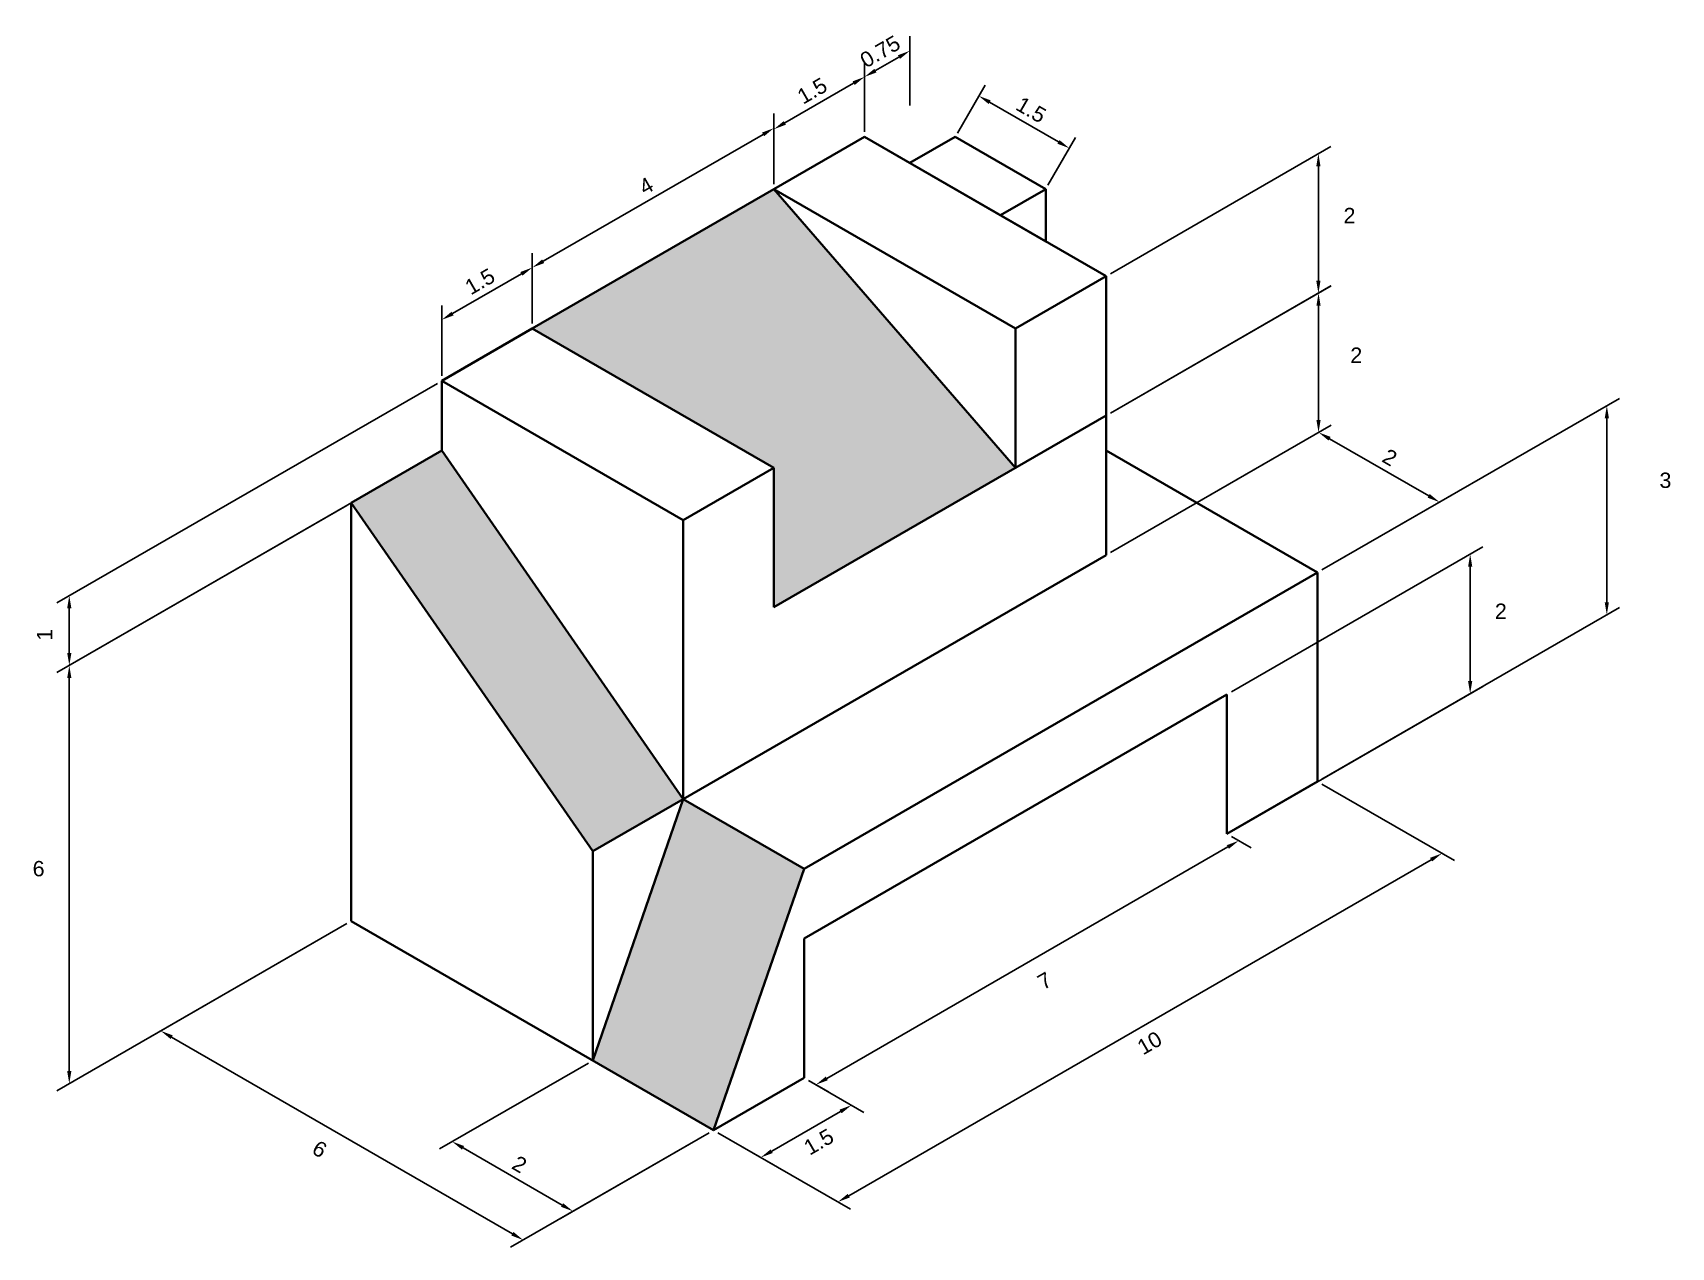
# Model space of a CAD drawing. Header units: millimetres. Extents: x -4.6 to 18.9, y -2.4 to 15.
import ezdxf

# ---------------------------------------------------------------- set-up
doc = ezdxf.new("R2010")
doc.units = ezdxf.units.MM
doc.header["$MEASUREMENT"] = 0
doc.layers.add('dim', color=252, linetype='Continuous', lineweight=30)
doc.layers.add('object', color=251, linetype='Continuous', lineweight=40)
doc.styles.get("Standard").update_dxf_attribs({"font": 'arial.ttf'})
doc.dimstyles.get("Standard").update_dxf_attribs({"dimtxt": 0.22, "dimasz": 0.18, "dimexe": 0.18, "dimexo": 0.0625, "dimgap": 0.09, "dimtad": 1, "dimtoh": 1, "dimdec": 0, "dimzin": 0, "dimdsep": 46, "dimtxsty": 'Standard', "dimcen": 0.09, "dimadec": 0, "dimazin": 0, "dimtfac": 1, "dimtdec": 0, "dimtofl": 0, "dimtmove": 0, "dimatfit": 3, "dimfxl": 1, "dimtolj": 1, "dimtzin": 0, "dimarcsym": 0})

# ---------------------------------------------------------------- blocks, each defined once
blk = doc.blocks.new('*D1')
at = {"layer": 'Defpoints', "color": 0, "transparency": 16777216}
for p in [(1.299, 10.017), (1.299, 9.017), (-4.04, 5.934)]:
    blk.add_point(p, dxfattribs=at)
at = {"layer": 'dim', "color": 0, "lineweight": -2, "transparency": 16777216}
for p, q in [((1.237, 9.98), (-4.22, 6.83)), ((1.237, 8.98), (-4.22, 5.83)), ((-4.04, 6.754), (-4.04, 6.114))]:
    blk.add_line(p, q, dxfattribs=at)
at = {"layer": 'dim', "color": 0, "transparency": 16777216}
for points in [[(-4.07, 6.754), (-4.01, 6.754), (-4.04, 6.934)], [(-4.07, 6.114), (-4.01, 6.114), (-4.04, 5.934)]]:
    blk.add_solid(points, dxfattribs=at)
at = {"layer": 'dim', "color": 0, "transparency": 16777216, "insert": (-4.395, 6.373), "char_height": 0.22, "attachment_point": 5, "rotation": 90}
blk.add_mtext('\\A1;1', dxfattribs=at)
blk = doc.blocks.new('*D2')
at = {"layer": 'Defpoints', "color": 0, "transparency": 16777216}
for p in [(0, 8.267), (-4.04, 5.934), (0, 2.267)]:
    blk.add_point(p, dxfattribs=at)
at = {"layer": 'dim', "color": 0, "lineweight": -2, "transparency": 16777216}
for p, q in [((-0.062, 8.23), (-4.22, 5.83)), ((-4.04, 0.114), (-4.04, 5.754)), ((-0.062, 2.23), (-4.22, -0.17))]:
    blk.add_line(p, q, dxfattribs=at)
at = {"layer": 'dim', "color": 0, "transparency": 16777216}
for points in [[(-4.07, 5.754), (-4.01, 5.754), (-4.04, 5.934)], [(-4.07, 0.114), (-4.01, 0.114), (-4.04, -0.066)]]:
    blk.add_solid(points, dxfattribs=at)
at = {"layer": 'dim', "color": 0, "transparency": 16777216, "insert": (-4.48, 3.017), "char_height": 0.22, "attachment_point": 5}
blk.add_mtext('\\A1;6', dxfattribs=at)
blk = doc.blocks.new('*D3')
at = {"layer": 'Defpoints', "color": 0, "transparency": 16777216}
for p in [(6.062, 13.641), (6.062, 12.767), (2.598, 10.767)]:
    blk.add_point(p, dxfattribs=at)
at = {"layer": 'dim', "color": 0, "lineweight": -2, "transparency": 16777216}
for p, q in [((6.062, 12.839), (6.062, 13.849)), ((2.754, 11.731), (5.906, 13.551)), ((2.598, 10.839), (2.598, 11.849))]:
    blk.add_line(p, q, dxfattribs=at)
at = {"layer": 'dim', "color": 0, "transparency": 16777216}
for points in [[(5.891, 13.577), (5.921, 13.525), (6.062, 13.641)], [(2.739, 11.757), (2.769, 11.705), (2.598, 11.641)]]:
    blk.add_solid(points, dxfattribs=at)
at = {"layer": 'dim', "color": 0, "transparency": 16777216, "insert": (4.23, 12.814), "char_height": 0.22, "attachment_point": 5, "rotation": 30}
blk.add_mtext('\\A1;4', dxfattribs=at)
blk = doc.blocks.new('*D4')
at = {"layer": 'Defpoints', "color": 0, "transparency": 16777216}
for p in [(2.598, 11.641), (2.598, 10.767), (1.299, 10.017)]:
    blk.add_point(p, dxfattribs=at)
at = {"layer": 'dim', "color": 0, "lineweight": -2, "transparency": 16777216}
for p, q in [((2.598, 10.839), (2.598, 11.849)), ((1.455, 10.981), (2.442, 11.551)), ((1.299, 10.089), (1.299, 11.099))]:
    blk.add_line(p, q, dxfattribs=at)
at = {"layer": 'dim', "color": 0, "transparency": 16777216}
for points in [[(2.427, 11.577), (2.457, 11.525), (2.598, 11.641)], [(1.44, 11.007), (1.47, 10.955), (1.299, 10.891)]]:
    blk.add_solid(points, dxfattribs=at)
at = {"layer": 'dim', "color": 0, "transparency": 16777216, "insert": (1.847, 11.441), "char_height": 0.22, "attachment_point": 5, "rotation": 30}
blk.add_mtext('\\A1;1.5', dxfattribs=at)
blk = doc.blocks.new('*D5')
at = {"layer": 'Defpoints', "color": 0, "transparency": 16777216}
for p in [(7.361, 14.376), (7.361, 13.517), (6.062, 12.767)]:
    blk.add_point(p, dxfattribs=at)
at = {"layer": 'dim', "color": 0, "lineweight": -2, "transparency": 16777216}
for p, q in [((7.361, 13.589), (7.361, 14.584)), ((6.218, 13.716), (7.205, 14.286)), ((6.062, 12.839), (6.062, 13.834))]:
    blk.add_line(p, q, dxfattribs=at)
at = {"layer": 'dim', "color": 0, "transparency": 16777216}
for points in [[(7.19, 14.312), (7.22, 14.26), (7.361, 14.376)], [(6.203, 13.742), (6.233, 13.69), (6.062, 13.626)]]:
    blk.add_solid(points, dxfattribs=at)
at = {"layer": 'dim', "color": 0, "transparency": 16777216, "insert": (6.611, 14.176), "char_height": 0.22, "attachment_point": 5, "rotation": 30}
blk.add_mtext('\\A1;1.5', dxfattribs=at)
blk = doc.blocks.new('*D6')
at = {"layer": 'Defpoints', "color": 0, "transparency": 16777216}
for p in [(13.856, 4.267), (15.639, 3.237), (5.196, -0.733)]:
    blk.add_point(p, dxfattribs=at)
at = {"layer": 'dim', "color": 0, "lineweight": -2, "transparency": 16777216}
for p, q in [((13.919, 4.23), (15.819, 3.133)), ((7.135, -1.673), (15.483, 3.147)), ((5.259, -0.77), (7.159, -1.867))]:
    blk.add_line(p, q, dxfattribs=at)
at = {"layer": 'dim', "color": 0, "transparency": 16777216}
for points in [[(15.468, 3.173), (15.498, 3.121), (15.639, 3.237)], [(7.12, -1.647), (7.15, -1.699), (6.979, -1.763)]]:
    blk.add_solid(points, dxfattribs=at)
at = {"layer": 'dim', "color": 0, "transparency": 16777216, "insert": (11.448, 0.517), "char_height": 0.22, "attachment_point": 5, "rotation": 30}
blk.add_mtext('\\A1;10', dxfattribs=at)
blk = doc.blocks.new('*D7')
at = {"layer": 'Defpoints', "color": 0, "transparency": 16777216}
for p in [(6.495, 0.017), (7.173, -0.375), (5.196, -0.733)]:
    blk.add_point(p, dxfattribs=at)
at = {"layer": 'dim', "color": 0, "lineweight": -2, "transparency": 16777216}
for p, q in [((6.558, -0.02), (7.353, -0.479)), ((6.03, -1.035), (7.017, -0.465)), ((5.259, -0.77), (6.054, -1.229))]:
    blk.add_line(p, q, dxfattribs=at)
at = {"layer": 'dim', "color": 0, "transparency": 16777216}
for points in [[(7.002, -0.439), (7.032, -0.491), (7.173, -0.375)], [(6.015, -1.009), (6.045, -1.061), (5.874, -1.125)]]:
    blk.add_solid(points, dxfattribs=at)
at = {"layer": 'dim', "color": 0, "transparency": 16777216, "insert": (6.705, -0.901), "char_height": 0.22, "attachment_point": 5, "rotation": 30}
blk.add_mtext('\\A1;1.5', dxfattribs=at)
blk = doc.blocks.new('*D8')
at = {"layer": 'Defpoints', "color": 0, "transparency": 16777216}
for p in [(12.557, 3.517), (12.726, 3.419), (6.495, 0.017)]:
    blk.add_point(p, dxfattribs=at)
at = {"layer": 'dim', "color": 0, "lineweight": -2, "transparency": 16777216}
for p, q in [((6.82, 0.009), (12.57, 3.329)), ((12.62, 3.48), (12.906, 3.315)), ((6.558, -0.02), (6.844, -0.185))]:
    blk.add_line(p, q, dxfattribs=at)
at = {"layer": 'dim', "color": 0, "transparency": 16777216}
for points in [[(12.555, 3.355), (12.585, 3.303), (12.726, 3.419)], [(6.805, 0.035), (6.835, -0.017), (6.664, -0.081)]]:
    blk.add_solid(points, dxfattribs=at)
at = {"layer": 'dim', "color": 0, "transparency": 16777216, "insert": (9.944, 1.41), "char_height": 0.22, "attachment_point": 5, "rotation": 30}
blk.add_mtext('\\A1;7', dxfattribs=at)
blk = doc.blocks.new('*D9')
at = {"layer": 'Defpoints', "color": 0, "transparency": 16777216}
for p in [(12.557, 5.517), (16.044, 5.53), (12.557, 3.517)]:
    blk.add_point(p, dxfattribs=at)
at = {"layer": 'dim', "color": 0, "lineweight": -2, "transparency": 16777216}
for p, q in [((12.62, 5.553), (16.224, 7.633)), ((16.044, 7.35), (16.044, 5.71)), ((12.62, 3.553), (16.224, 5.633))]:
    blk.add_line(p, q, dxfattribs=at)
at = {"layer": 'dim', "color": 0, "transparency": 16777216}
for points in [[(16.014, 7.35), (16.074, 7.35), (16.044, 7.53)], [(16.014, 5.71), (16.074, 5.71), (16.044, 5.53)]]:
    blk.add_solid(points, dxfattribs=at)
at = {"layer": 'dim', "color": 0, "transparency": 16777216, "insert": (16.484, 6.711), "char_height": 0.22, "attachment_point": 5}
blk.add_mtext('\\A1;2', dxfattribs=at)
blk = doc.blocks.new('*D10')
at = {"layer": 'Defpoints', "color": 0, "transparency": 16777216}
for p in [(18.003, 9.66), (13.856, 7.267), (13.856, 4.267)]:
    blk.add_point(p, dxfattribs=at)
at = {"layer": 'dim', "color": 0, "lineweight": -2, "transparency": 16777216}
for p, q in [((13.919, 7.303), (18.183, 9.764)), ((18.003, 6.84), (18.003, 9.48)), ((13.919, 4.303), (18.183, 6.764))]:
    blk.add_line(p, q, dxfattribs=at)
at = {"layer": 'dim', "color": 0, "transparency": 16777216}
for points in [[(17.973, 9.48), (18.033, 9.48), (18.003, 9.66)], [(17.973, 6.84), (18.033, 6.84), (18.003, 6.66)]]:
    blk.add_solid(points, dxfattribs=at)
at = {"layer": 'dim', "color": 0, "transparency": 16777216, "insert": (18.843, 8.588), "char_height": 0.22, "attachment_point": 5}
blk.add_mtext('\\A1;3', dxfattribs=at)
blk = doc.blocks.new('*D11')
at = {"layer": 'Defpoints', "color": 0, "transparency": 16777216}
for p in [(12.124, 8.267), (15.604, 8.276), (13.856, 7.267)]:
    blk.add_point(p, dxfattribs=at)
at = {"layer": 'dim', "color": 0, "lineweight": -2, "transparency": 16777216}
for p, q in [((12.187, 8.303), (14.052, 9.38)), ((14.028, 9.186), (15.449, 8.366)), ((13.919, 7.303), (15.784, 8.38))]:
    blk.add_line(p, q, dxfattribs=at)
at = {"layer": 'dim', "color": 0, "transparency": 16777216}
for points in [[(14.043, 9.212), (14.013, 9.16), (13.872, 9.276)], [(15.464, 8.392), (15.434, 8.34), (15.604, 8.276)]]:
    blk.add_solid(points, dxfattribs=at)
at = {"layer": 'dim', "color": 0, "transparency": 16777216, "insert": (14.892, 8.918), "char_height": 0.22, "attachment_point": 5, "rotation": 330}
blk.add_mtext('\\A1;2', dxfattribs=at)
blk = doc.blocks.new('*D12')
at = {"layer": 'Defpoints', "color": 0, "transparency": 16777216}
for p in [(13.87, 11.274), (10.825, 9.517), (10.825, 7.517)]:
    blk.add_point(p, dxfattribs=at)
at = {"layer": 'dim', "color": 0, "lineweight": -2, "transparency": 16777216}
for p, q in [((10.888, 9.553), (14.05, 11.378)), ((13.87, 9.454), (13.87, 11.094)), ((10.888, 7.553), (14.05, 9.378))]:
    blk.add_line(p, q, dxfattribs=at)
at = {"layer": 'dim', "color": 0, "transparency": 16777216}
for points in [[(13.84, 11.094), (13.9, 11.094), (13.87, 11.274)], [(13.84, 9.454), (13.9, 9.454), (13.87, 9.274)]]:
    blk.add_solid(points, dxfattribs=at)
at = {"layer": 'dim', "color": 0, "transparency": 16777216, "insert": (14.411, 10.384), "char_height": 0.22, "attachment_point": 5}
blk.add_mtext('\\A1;2', dxfattribs=at)
blk = doc.blocks.new('*D13')
at = {"layer": 'Defpoints', "color": 0, "transparency": 16777216}
for p in [(10.825, 11.517), (13.868, 11.273), (10.825, 9.517)]:
    blk.add_point(p, dxfattribs=at)
at = {"layer": 'dim', "color": 0, "lineweight": -2, "transparency": 16777216}
for p, q in [((10.888, 11.553), (14.048, 13.377)), ((13.868, 13.093), (13.868, 11.453)), ((10.888, 9.553), (14.048, 11.377))]:
    blk.add_line(p, q, dxfattribs=at)
at = {"layer": 'dim', "color": 0, "transparency": 16777216}
for points in [[(13.838, 13.093), (13.898, 13.093), (13.868, 13.273)], [(13.838, 11.453), (13.898, 11.453), (13.868, 11.273)]]:
    blk.add_solid(points, dxfattribs=at)
at = {"layer": 'dim', "color": 0, "transparency": 16777216, "insert": (14.314, 12.387), "char_height": 0.22, "attachment_point": 5}
blk.add_mtext('\\A1;2', dxfattribs=at)
blk = doc.blocks.new('*D14')
at = {"layer": 'Defpoints', "color": 0, "transparency": 16777216}
for p in [(0, 2.267), (5.196, -0.733), (2.467, -2.309)]:
    blk.add_point(p, dxfattribs=at)
at = {"layer": 'dim', "color": 0, "lineweight": -2, "transparency": 16777216}
for p, q in [((-0.062, 2.23), (-2.909, 0.587)), ((-2.573, 0.601), (2.312, -2.219)), ((5.134, -0.77), (2.287, -2.413))]:
    blk.add_line(p, q, dxfattribs=at)
at = {"layer": 'dim', "color": 0, "transparency": 16777216}
for points in [[(-2.558, 0.627), (-2.588, 0.575), (-2.729, 0.691)], [(2.327, -2.193), (2.297, -2.245), (2.467, -2.309)]]:
    blk.add_solid(points, dxfattribs=at)
at = {"layer": 'dim', "color": 0, "transparency": 16777216, "insert": (-0.451, -1.006), "char_height": 0.22, "attachment_point": 5, "rotation": 330}
blk.add_mtext('\\A1;6', dxfattribs=at)
blk = doc.blocks.new('*D15')
at = {"layer": 'Defpoints', "color": 0, "transparency": 16777216}
for p in [(3.464, 0.267), (5.196, -0.733), (3.181, -1.897)]:
    blk.add_point(p, dxfattribs=at)
at = {"layer": 'dim', "color": 0, "lineweight": -2, "transparency": 16777216}
for p, q in [((3.402, 0.23), (1.269, -1.001)), ((5.134, -0.77), (3.001, -2.001)), ((1.605, -0.987), (3.025, -1.807))]:
    blk.add_line(p, q, dxfattribs=at)
at = {"layer": 'dim', "color": 0, "transparency": 16777216}
for points in [[(1.62, -0.961), (1.59, -1.013), (1.449, -0.897)], [(3.04, -1.781), (3.01, -1.833), (3.181, -1.897)]]:
    blk.add_solid(points, dxfattribs=at)
at = {"layer": 'dim', "color": 0, "transparency": 16777216, "insert": (2.415, -1.223), "char_height": 0.22, "attachment_point": 5, "rotation": 330}
blk.add_mtext('\\A1;2', dxfattribs=at)
blk = doc.blocks.new('*D16')
at = {"layer": 'Defpoints', "color": 0, "transparency": 16777216}
for p in [(8.66, 13.517), (10.298, 13.353), (9.959, 12.767)]:
    blk.add_point(p, dxfattribs=at)
at = {"layer": 'dim', "color": 0, "lineweight": -2, "transparency": 16777216}
for p, q in [((8.692, 13.571), (9.089, 14.259)), ((9.155, 14.013), (10.142, 13.443)), ((9.991, 12.821), (10.388, 13.509))]:
    blk.add_line(p, q, dxfattribs=at)
at = {"layer": 'dim', "color": 0, "transparency": 16777216}
for points in [[(9.17, 14.039), (9.14, 13.987), (8.999, 14.103)], [(10.157, 13.469), (10.127, 13.417), (10.298, 13.353)]]:
    blk.add_solid(points, dxfattribs=at)
at = {"layer": 'dim', "color": 0, "transparency": 16777216, "insert": (9.75, 13.903), "char_height": 0.22, "attachment_point": 5, "rotation": 330}
blk.add_mtext('\\A1;1.5', dxfattribs=at)
blk = doc.blocks.new('*D17')
at = {"layer": 'Defpoints', "color": 0, "transparency": 16777216}
for p in [(7.361, 14.376), (8.011, 13.892), (7.361, 13.517)]:
    blk.add_point(p, dxfattribs=at)
at = {"layer": 'dim', "color": 0, "lineweight": -2, "transparency": 16777216}
for p, q in [((8.011, 13.964), (8.011, 14.959)), ((7.361, 13.589), (7.361, 14.584)), ((7.855, 14.661), (7.517, 14.466))]:
    blk.add_line(p, q, dxfattribs=at)
at = {"layer": 'dim', "color": 0, "transparency": 16777216}
for points in [[(7.84, 14.687), (7.87, 14.635), (8.011, 14.751)], [(7.502, 14.492), (7.532, 14.44), (7.361, 14.376)]]:
    blk.add_solid(points, dxfattribs=at)
at = {"layer": 'dim', "color": 0, "transparency": 16777216, "insert": (7.585, 14.739), "char_height": 0.22, "attachment_point": 5, "rotation": 30}
blk.add_mtext('\\A1;0.75', dxfattribs=at)

msp = doc.modelspace()

# ---------------------------------------------------------------- hatches: boundary and pattern name
at = {"layer": 'object', "true_color": 0xc7c8ca}
h = msp.add_hatch(color=9, dxfattribs=at)
h.dxf.hatch_style = 1
h.paths.add_polyline_path([(6.495, 3.017), (4.763, 4.017), (3.464, 0.267), (5.196, -0.733)])
h.paths.add_polyline_path([(1.299, 9.017), (0, 8.267), (3.464, 3.267), (4.763, 4.017)])
h.paths.add_polyline_path([(6.062, 12.767), (2.598, 10.767), (6.062, 8.767), (6.062, 6.767), (9.526, 8.767)])

# ---------------------------------------------------------------- linework, layer by layer
at = {"layer": 'object'}
for p, q in [((6.062, 12.767), (7.361, 13.517)), ((7.361, 13.517), (10.825, 11.517)), ((7.361, 13.517), (9.959, 12.017)), ((8.011, 13.142), (8.66, 13.517)), ((8.66, 13.517), (9.959, 12.767)), ((2.598, 10.767), (6.062, 12.767)), ((9.526, 10.767), (6.062, 12.767)), ((9.526, 8.767), (6.062, 12.767)), ((9.959, 12.767), (9.31, 12.392)), ((9.959, 12.767), (9.959, 12.017)), ((10.825, 11.517), (9.526, 10.767)), ((10.825, 11.517), (10.825, 7.517)), ((1.299, 10.017), (2.598, 10.767)), ((2.598, 10.767), (6.062, 8.767)), ((9.526, 10.767), (9.526, 8.767)), ((1.299, 9.017), (1.299, 10.017)), ((1.299, 10.017), (4.763, 8.017)), ((10.825, 9.517), (6.062, 6.767)), ((0, 8.267), (1.299, 9.017)), ((1.299, 9.017), (4.763, 4.017)), ((12.124, 8.267), (10.825, 9.017)), ((6.062, 8.767), (4.763, 8.017)), ((6.062, 6.767), (6.062, 8.767)), ((0, 2.267), (0, 8.267)), ((3.464, 3.267), (0, 8.267)), ((13.856, 7.267), (12.124, 8.267)), ((4.763, 8.017), (4.763, 4.017)), ((10.825, 7.517), (4.763, 4.017)), ((13.856, 7.267), (6.495, 3.017)), ((13.856, 4.267), (13.856, 7.267)), ((6.495, 2.017), (12.557, 5.517)), ((12.557, 5.517), (12.557, 3.517)), ((12.557, 3.517), (13.856, 4.267)), ((4.763, 4.017), (3.464, 3.267)), ((3.464, 0.267), (4.763, 4.017)), ((4.763, 4.017), (6.495, 3.017)), ((3.464, 3.267), (3.464, 0.267)), ((6.495, 3.017), (5.196, -0.733)), ((0, 2.267), (5.196, -0.733)), ((6.495, 0.017), (6.495, 2.017)), ((5.196, -0.733), (6.495, 0.017))]:
    msp.add_line(p, q, dxfattribs=at)

# ---------------------------------------------------------------- dimensions: what is measured, and where the dimension line sits
at = {"layer": 'dim'}
for base, p1, p2, angle, override, picture, middle, dimtype in [((7.361, 14.376), (8.011, 13.892), (7.361, 13.517), 210, {"dimdec": 2}, '*D17', (7.686, 14.563), 161), ((13.868, 11.273), (10.825, 11.517), (10.825, 9.517), 270, {"dimtmove": 2}, '*D13', (14.314, 12.387), 161), ((13.87, 11.274), (10.825, 7.517), (10.825, 9.517), 90, {"dimtmove": 2}, '*D12', (14.411, 10.384), 160), ((-4.04, 5.934), (1.299, 10.017), (1.299, 9.017), 90, {"dimtmove": 2}, '*D1', (-4.395, 6.373), 160), ((18.003, 9.66), (13.856, 4.267), (13.856, 7.267), 90, {"dimtmove": 2}, '*D10', (18.843, 8.588), 160), ((-4.04, 5.934), (0, 2.267), (0, 8.267), 90, {"dimtmove": 2}, '*D2', (-4.48, 3.017), 160), ((16.044, 5.53), (12.557, 5.517), (12.557, 3.517), 90, {"dimtmove": 2}, '*D9', (16.484, 6.711), 160), ((15.639, 3.237), (5.196, -0.733), (13.856, 4.267), 30, {"dimtmove": 2}, '*D6', (11.448, 0.517), 161), ((12.726, 3.419), (6.495, 0.017), (12.557, 3.517), 30, {"dimtmove": 2}, '*D8', (9.944, 1.41), 161), ((2.467, -2.309), (0, 2.267), (5.196, -0.733), 330, {"dimtmove": 2}, '*D14', (-0.451, -1.006), 161), ((7.173, -0.375), (5.196, -0.733), (6.495, 0.017), 30, {"dimdec": 1, "dimtmove": 2}, '*D7', (6.705, -0.901), 161)]:
    dim = msp.add_linear_dim(base=base, p1=p1, p2=p2, angle=angle, dimstyle='Standard', override=override, dxfattribs=at)
    dim.commit()
    dim.dimension.update_dxf_attribs({"geometry": picture, "text_midpoint": middle, "dimtype": dimtype})
for p1, p2, distance, picture, middle in [((6.062, 12.767), (7.361, 13.517), 0.744, '*D5', (6.611, 14.176)), ((8.66, 13.517), (9.959, 12.767), 0.677, '*D16', (9.75, 13.903)), ((1.299, 10.017), (2.598, 10.767), 0.757, '*D4', (1.847, 11.441))]:
    dim = msp.add_aligned_dim(p1=p1, p2=p2, distance=distance, dimstyle='Standard', override={"dimdec": 1}, dxfattribs=at)
    dim.commit()
    dim.dimension.update_dxf_attribs({"geometry": picture, "text_midpoint": middle})
for p1, p2, distance, picture, middle in [((2.598, 10.767), (6.062, 12.767), 0.757, '*D3', (4.23, 12.814)), ((3.464, 0.267), (5.196, -0.733), -2.015, '*D15', (2.415, -1.223))]:
    dim = msp.add_aligned_dim(p1=p1, p2=p2, distance=distance, dimstyle='Standard', dxfattribs=at)
    dim.commit()
    dim.dimension.update_dxf_attribs({"geometry": picture, "text_midpoint": middle})
dim = msp.add_linear_dim(base=(15.604, 8.276), p1=(12.124, 8.267), p2=(13.856, 7.267), angle=330, dimstyle='Standard', dxfattribs=at)
dim.commit()
dim.dimension.update_dxf_attribs({"geometry": '*D11', "text_midpoint": (14.792, 8.745), "dimtype": 161})

doc.saveas('drawing.dxf')
